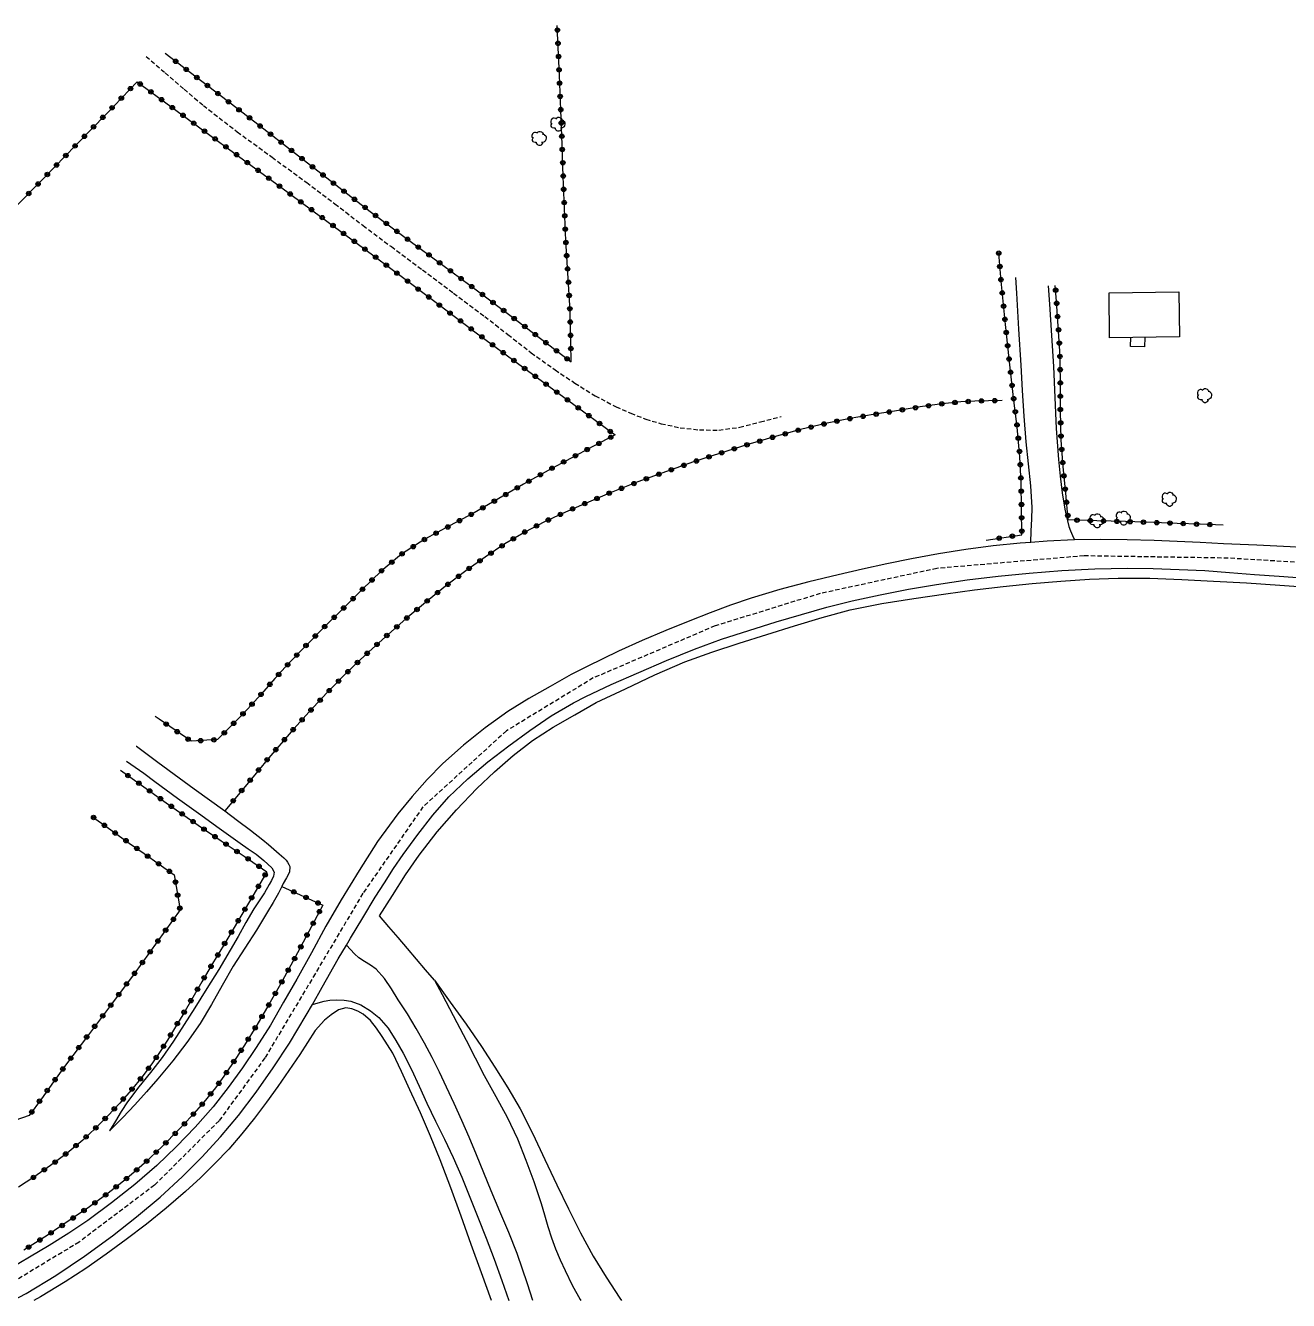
# Model space of a CAD drawing. Header units: millimetres. Extents: x 192000 to 193000, y 104999 to 106000.
# Drawn here: x 192167.6 to 192310.2, y 105000 to 105143.9 of the extents above; entities that cross this region are included whole.
import ezdxf

# ---------------------------------------------------------------- set-up
doc = ezdxf.new("R2010")
doc.units = ezdxf.units.MM
doc.linetypes.add('DASHED', pattern=[0.75, 0.5, -0.25])
doc.layers.get('0').update_dxf_attribs({"linetype": 'CONTINUOUS'})
for name, color, linetype in [('W0001', 6, 'DASHED'), ('W0008', 7, 'CONTINUOUS'), ('W0017', 7, 'CONTINUOUS'), ('W0070', 7, 'DASHED'), ('W0071', 7, 'CONTINUOUS'), ('W0104', 1, 'CONTINUOUS'), ('W0105', 7, 'CONTINUOUS'), ('W0211', 2, 'CONTINUOUS'), ('W0214', 2, 'CONTINUOUS'), ('W0300', 7, 'CONTINUOUS'), ('W0323', 7, 'CONTINUOUS'), ('W0330', 7, 'CONTINUOUS')]:
    doc.layers.add(name, color=color, linetype=linetype)

# ---------------------------------------------------------------- blocks, each defined once
blk = doc.blocks.new('T300')
for p, q in [((-0.8, 0.51), (-0.86, 0.34)), ((-0.86, 0.34), (-0.86, 0.17)), ((-0.86, 0.17), (-0.74, 0.06)), ((-0.69, 0.63), (-0.8, 0.51)), ((-0.8, -0.06), (-0.74, 0.06)), ((-0.74, 0.06), (-0.69, 0.11)), ((-0.57, 0.69), (-0.69, 0.63)), ((-0.46, 0.69), (-0.57, 0.69)), ((-0.29, 0.63), (-0.46, 0.69)), ((-0.29, 0.63), (-0.17, 0.74)), ((-0.23, 0.57), (-0.29, 0.63)), ((-0.17, 0.74), (-0.06, 0.8)), ((-0.06, 0.8), (0.06, 0.8)), ((0.06, 0.8), (0.23, 0.74)), ((0.23, 0.74), (0.34, 0.63)), ((0.34, 0.63), (0.4, 0.51)), ((0.46, 0.46), (0.34, 0.46)), ((0.4, 0.51), (0.4, 0.46)), ((0.57, 0.4), (0.46, 0.46)), ((0.57, 0.4), (0.69, 0.29)), ((0.69, 0.29), (0.74, 0.17)), ((0.74, 0.06), (0.69, -0.17)), ((0.74, 0.17), (0.74, 0.06)), ((-0.8, -0.17), (-0.8, -0.06)), ((-0.8, -0.23), (-0.8, -0.17)), ((-0.74, -0.34), (-0.8, -0.23)), ((-0.69, -0.4), (-0.74, -0.34)), ((-0.51, -0.46), (-0.69, -0.4)), ((-0.4, -0.46), (-0.51, -0.46)), ((-0.4, -0.46), (-0.34, -0.46)), ((-0.34, -0.46), (-0.34, -0.4)), ((-0.34, -0.51), (-0.34, -0.46)), ((-0.29, -0.63), (-0.34, -0.51)), ((-0.17, -0.74), (-0.29, -0.63)), ((-0.06, -0.8), (-0.17, -0.74)), ((0.06, -0.8), (-0.06, -0.8)), ((0.17, -0.74), (0.06, -0.8)), ((0.23, -0.69), (0.17, -0.74)), ((0.29, -0.46), (0.23, -0.46)), ((0.29, -0.63), (0.23, -0.69)), ((0.46, -0.4), (0.29, -0.46)), ((0.34, -0.51), (0.29, -0.63)), ((0.34, -0.51), (0.34, -0.46)), ((0.57, -0.34), (0.46, -0.4)), ((0.63, -0.29), (0.57, -0.34)), ((0.69, -0.17), (0.63, -0.29))]:
    blk.add_line(p, q)
blk = doc.blocks.new('t323o')
at = {"color": 0, "linetype": 'Continuous'}
for radius in [0.25, 0.15]:
    blk.add_circle((0, 0), radius, dxfattribs=at)

msp = doc.modelspace()

# ---------------------------------------------------------------- linework, layer by layer
at = {"layer": 'W0001'}
msp.add_lwpolyline([(192324.36, 105082.55), (192303.38, 105083.81), (192287.11, 105084.07), (192270.51, 105082.65), (192257.33, 105079.82), (192245.45, 105076.16), (192231.7, 105070.28), (192221.89, 105064.31), (192212.46, 105055.72), (192205.69, 105045.97), (192200.29, 105036.88), (192194.62, 105027.38), (192189.45, 105020.29), (192182.16, 105013.02), (192173.64, 105006.59), (192164.99, 105001.36), (192162.03, 105000)], dxfattribs=at)
at = {"layer": 'W0008'}
for points in [[(192302.85, 105085.44), (192300.24, 105085.57), (192297.63, 105085.7), (192295.02, 105085.8), (192292, 105085.88), (192288.99, 105085.92), (192286.02, 105085.88), (192285.98, 105085.88), (192282.94, 105085.73), (192281.11, 105085.59), (192279.9, 105085.5), (192276.87, 105085.19), (192273.77, 105084.79), (192270.69, 105084.29), (192267.62, 105083.74), (192264.85, 105083.18), (192262.09, 105082.58), (192259.34, 105081.93), (192256.04, 105081.13), (192252.76, 105080.27), (192249.51, 105079.29), (192247.19, 105078.49), (192244.88, 105077.63), (192242.59, 105076.73), (192239.89, 105075.64), (192237.21, 105074.51), (192234.56, 105073.31), (192232.77, 105072.45), (192231, 105071.56), (192229.22, 105070.68)], [(192324.77, 105084.05), (192321.22, 105084.33), (192317.67, 105084.6), (192314.13, 105084.85), (192310.37, 105085.07), (192306.61, 105085.26), (192302.85, 105085.44)], [(192233.71, 105069.53), (192236.84, 105070.9), (192239.97, 105072.27), (192243.14, 105073.55), (192246.18, 105074.65), (192249.25, 105075.66), (192252.34, 105076.62), (192255.2, 105077.46), (192258.07, 105078.26), (192260.95, 105078.98), (192264.11, 105079.68), (192267.28, 105080.3), (192270.46, 105080.85), (192273.93, 105081.35), (192277.42, 105081.77), (192280.92, 105082.11), (192284.61, 105082.4), (192288.32, 105082.61), (192292.02, 105082.69), (192294.93, 105082.65), (192297.84, 105082.52), (192300.74, 105082.4), (192303.55, 105082.19), (192306.35, 105081.97), (192309.15, 105081.76), (192315.3, 105081.31)], [(192229.22, 105070.68), (192226.82, 105069.32), (192224.41, 105067.95), (192222.07, 105066.49), (192219.51, 105064.67), (192217.04, 105062.71), (192214.7, 105060.62), (192212.93, 105058.81), (192211.25, 105056.91), (192209.64, 105054.96), (192207.35, 105051.82), (192205.25, 105048.55), (192203.22, 105045.22), (192201.52, 105042.26), (192199.89, 105039.26), (192198.23, 105036.28), (192196.74, 105033.68), (192195.24, 105031.1), (192193.65, 105028.57), (192192.11, 105026.27), (192190.48, 105024.03), (192188.77, 105021.86), (192186.76, 105019.56), (192184.63, 105017.37), (192182.42, 105015.26), (192179.92, 105013.08), (192177.32, 105011.01), (192174.63, 105009.05), (192172.48, 105007.6), (192170.28, 105006.22), (192168.06, 105004.89), (192166, 105003.7)], [(192207.06, 105045.54), (192208.11, 105047.15), (192209.16, 105048.77), (192210.25, 105050.36), (192211.88, 105052.6), (192213.58, 105054.79), (192215.4, 105056.86), (192217.54, 105058.91), (192219.81, 105060.82), (192222.16, 105062.63), (192224.52, 105064.37), (192226.95, 105066), (192229.47, 105067.49), (192230.87, 105068.2), (192232.29, 105068.87), (192233.71, 105069.53)], [(192166.15, 105000), (192167.66, 105000.79), (192171.01, 105002.81), (192174.26, 105005), (192177.42, 105007.31), (192180.14, 105009.43), (192182.79, 105011.66), (192185.33, 105013.99), (192187.52, 105016.2), (192189.62, 105018.49), (192191.63, 105020.87), (192193.65, 105023.53), (192195.56, 105026.27), (192197.39, 105029.07), (192199.29, 105032.2), (192199.98, 105033.41), (192201.09, 105035.38), (192202.9, 105038.56), (192203.83, 105040.13), (192204.28, 105040.89), (192205.67, 105043.22), (192207.06, 105045.54)]]:
    msp.add_lwpolyline(points, dxfattribs=at)
at = {"layer": 'W0017'}
for points in [[(192281.11, 105085.59), (192281.16, 105086.9), (192281.22, 105088.2), (192281.24, 105089.51), (192281.1, 105091.99), (192280.83, 105094.46), (192280.57, 105096.94), (192280.36, 105099.83), (192280.18, 105102.72), (192280, 105105.6), (192279.75, 105109.65), (192279.52, 105113.71), (192279.42, 105115.49)], [(192283.08, 105114.57), (192283.21, 105112.49), (192283.45, 105108.96), (192283.66, 105105.43), (192283.82, 105101.94), (192283.97, 105098.44), (192284.23, 105094.95), (192284.41, 105093.07), (192284.64, 105091.19), (192284.95, 105089.33), (192285.09, 105088.68), (192285.23, 105088.03), (192285.41, 105087.39), (192285.6, 105086.88), (192285.81, 105086.38), (192286.02, 105085.88)]]:
    msp.add_lwpolyline(points, dxfattribs=at)
at = {"layer": 'W0070'}
msp.add_lwpolyline([(192181.2, 105140.46), (192183.35, 105138.6), (192185.5, 105136.74), (192187.68, 105134.91), (192191.51, 105131.94), (192195.43, 105129.08), (192199.34, 105126.21), (192202.53, 105123.8), (192205.71, 105121.38), (192208.9, 105118.98), (192212.42, 105116.35), (192215.93, 105113.73), (192219.45, 105111.1), (192222.07, 105109.05), (192224.7, 105107), (192227.39, 105105.06), (192229.63, 105103.57), (192231.91, 105102.14), (192234.27, 105100.9), (192235.93, 105100.16), (192237.64, 105099.51), (192239.37, 105098.99), (192241.51, 105098.54), (192243.7, 105098.29), (192245.88, 105098.26), (192248.23, 105098.59), (192250.57, 105099.19), (192252.91, 105099.8)], dxfattribs=at)
at = {"layer": 'W0071'}
for points in [[(192224.88, 105000), (192224.29, 105001.89), (192223.1, 105005.29), (192222.16, 105007.68), (192221.16, 105010.04), (192220.17, 105012.4), (192219.35, 105014.42), (192218.53, 105016.43), (192217.69, 105018.43), (192216.86, 105020.33), (192216.01, 105022.23), (192215.13, 105024.1), (192214.33, 105025.77), (192213.51, 105027.42), (192212.64, 105029.05), (192211.7, 105030.71), (192210.72, 105032.35), (192209.68, 105033.96), (192208.91, 105035.17), (192208.11, 105036.37), (192207.17, 105037.41), (192206.54, 105037.85), (192205.87, 105038.26), (192205.24, 105038.7), (192204.75, 105039.15), (192204.29, 105039.64), (192203.83, 105040.13)], [(192199.98, 105033.41), (192200.64, 105033.6), (192201.3, 105033.79), (192201.97, 105033.92), (192202.76, 105033.96), (192203.56, 105033.92), (192204.33, 105033.79), (192205.46, 105033.37), (192206.53, 105032.71), (192207.48, 105031.95), (192208.55, 105030.76), (192209.42, 105029.37), (192210.23, 105027.93), (192211.19, 105026.09), (192212.03, 105024.18), (192212.89, 105022.28), (192213.89, 105020.25), (192214.91, 105018.21), (192215.88, 105016.16), (192216.85, 105013.93), (192217.77, 105011.68), (192218.67, 105009.41), (192219.6, 105007.04), (192220.51, 105004.66), (192221.38, 105002.27), (192222.17, 105000)]]:
    msp.add_lwpolyline(points, dxfattribs=at)
at = {"layer": 'W0104'}
msp.add_lwpolyline([(192297.89, 105108.78), (192290, 105108.68), (192289.94, 105113.77), (192297.83, 105113.87), (192297.89, 105108.78)], close=True, dxfattribs=at)
at = {"layer": 'W0105'}
msp.add_lwpolyline([(192293.96, 105108.73), (192293.95, 105107.67), (192292.37, 105107.69), (192292.38, 105108.71)], dxfattribs=at)
at = {"layer": 'W0211'}
for points in [[(192178.99, 105060.88), (192180.94, 105059.53)], [(192180.94, 105059.53), (192182.21, 105058.6), (192183.48, 105057.66), (192184.76, 105056.72), (192187.11, 105055.02), (192189.47, 105053.34), (192191.83, 105051.65), (192192.74, 105051.01), (192193.65, 105050.38), (192194.5, 105049.66), (192194.97, 105049.26), (192195.42, 105048.83), (192195.66, 105048.36), (192195.59, 105047.91), (192195.36, 105047.43), (192195.11, 105046.96), (192194.59, 105046.01), (192193.98, 105045.11), (192193.38, 105044.2), (192192.48, 105042.66), (192191.6, 105041.1), (192190.71, 105039.55), (192189.41, 105037.37), (192188.08, 105035.21), (192186.72, 105033.06), (192185.51, 105031.16), (192184.29, 105029.27), (192183.01, 105027.42), (192181.71, 105025.75), (192180.37, 105024.11), (192179.11, 105022.42), (192178.41, 105021.35), (192177.74, 105020.25), (192177.07, 105019.16)], [(192213.78, 105036.15), (192214.62, 105034.56), (192215.45, 105032.97), (192216.29, 105031.37), (192217.33, 105029.39), (192218.36, 105027.41), (192219.39, 105025.42), (192220.68, 105023.05), (192221.96, 105020.68), (192223.13, 105018.26), (192224.1, 105015.86), (192224.98, 105013.42), (192225.8, 105010.96), (192226.19, 105009.66), (192226.56, 105008.36), (192226.98, 105007.07), (192227.45, 105005.82), (192227.96, 105004.59), (192228.51, 105003.38), (192229.33, 105001.73), (192230.21, 105000.12), (192230.28, 105000)]]:
    msp.add_lwpolyline(points, dxfattribs=at)
at = {"layer": 'W0214'}
for points in [[(192180.1, 105062.6), (192180.14, 105062.57), (192182.53, 105060.78), (192184.93, 105059), (192186.65, 105057.75), (192188.37, 105056.51), (192190.09, 105055.27)], [(192190.09, 105055.27), (192191.54, 105054.19), (192192.98, 105053.11), (192194.39, 105052), (192195.02, 105051.49), (192195.64, 105050.96), (192196.24, 105050.43), (192196.51, 105050.2), (192196.77, 105049.97), (192197.01, 105049.72), (192197.18, 105049.49), (192197.34, 105049.24), (192197.44, 105048.99), (192197.39, 105048.36), (192197.05, 105047.71), (192196.68, 105047.06), (192196.53, 105046.75), (192196.14, 105045.99), (192195.54, 105044.93), (192194.93, 105043.89), (192193.66, 105041.82), (192192.34, 105039.79), (192191.04, 105037.73), (192189.81, 105035.58), (192188.61, 105033.4), (192187.32, 105031.29), (192185.82, 105029.14), (192184.21, 105027.06), (192182.54, 105025.03), (192181.26, 105023.55), (192179.94, 105022.09), (192178.59, 105020.67), (192178.09, 105020.16), (192177.58, 105019.66), (192177.07, 105019.16)]]:
    msp.add_lwpolyline(points, dxfattribs=at)
at = {"layer": 'W0323'}
for points in [[(192229.2, 105105.97), (192229.16, 105108.09), (192229.11, 105110.22), (192229.04, 105112.34), (192228.91, 105114.79), (192228.75, 105117.24), (192228.6, 105119.69), (192228.44, 105123.29), (192228.31, 105126.88), (192228.18, 105130.48), (192228.03, 105134.41), (192227.87, 105138.33), (192227.7, 105142.26), (192227.63, 105143.95)], [(192183.36, 105140.81), (192186.86, 105138.14), (192190.35, 105135.47), (192193.84, 105132.79), (192198.06, 105129.5), (192202.28, 105126.21), (192206.52, 105122.95), (192210.6, 105119.91), (192214.7, 105116.9), (192218.78, 105113.88), (192222.26, 105111.25), (192225.73, 105108.61), (192229.2, 105105.97)], [(192166.58, 105123.57), (192169.74, 105126.79), (192173.23, 105130.39), (192176.72, 105133.99), (192180.2, 105137.59), (192184.02, 105134.79), (192187.84, 105131.99), (192191.66, 105129.19), (192196.37, 105125.74), (192201.07, 105122.28), (192205.77, 105118.81), (192210.01, 105115.63), (192214.25, 105112.44), (192218.49, 105109.26), (192223.71, 105105.4), (192228.94, 105101.56), (192234.17, 105097.72)], [(192276.05, 105085.84), (192280.1, 105086.46), (192280.05, 105089.39), (192280.01, 105092.32), (192279.88, 105095.25), (192279.57, 105098.6), (192279.16, 105101.95), (192278.76, 105105.29), (192278.24, 105110.19), (192277.75, 105115.1), (192277.48, 105118.24)], [(192302.82, 105087.54), (192300.21, 105087.64), (192297.61, 105087.74), (192295.01, 105087.83), (192291.78, 105087.94), (192288.55, 105088.03), (192285.33, 105088.13), (192285.04, 105091.13), (192284.74, 105094.13), (192284.52, 105097.14), (192284.44, 105100.48), (192284.44, 105103.82), (192284.38, 105107.16), (192284.21, 105109.99), (192284.01, 105112.81), (192283.87, 105114.58)], [(192277.88, 105101.6), (192276.33, 105101.57), (192274.77, 105101.54), (192273.21, 105101.46), (192270.78, 105101.2), (192268.36, 105100.84), (192265.94, 105100.44), (192263.32, 105100.02), (192260.71, 105099.57), (192258.12, 105099.05), (192255.11, 105098.32), (192252.13, 105097.5), (192249.16, 105096.63), (192246.08, 105095.68), (192243.01, 105094.67), (192239.97, 105093.6), (192236.74, 105092.41), (192233.54, 105091.15), (192230.37, 105089.81), (192228.23, 105088.86), (192226.1, 105087.88), (192224.03, 105086.8), (192221.73, 105085.43), (192219.5, 105083.94), (192217.32, 105082.39), (192215.01, 105080.64), (192212.75, 105078.82), (192210.53, 105076.95), (192208.23, 105074.94), (192205.97, 105072.88), (192203.77, 105070.77), (192201.66, 105068.63), (192199.6, 105066.43), (192197.59, 105064.2), (192195.05, 105061.26), (192192.57, 105058.26), (192190.09, 105055.27)], [(192234.17, 105097.72), (192231.64, 105096.4), (192229.11, 105095.07), (192226.6, 105093.72), (192223.81, 105092.15), (192221.04, 105090.54), (192218.27, 105088.93), (192215.47, 105087.44), (192212.67, 105085.94), (192210.03, 105084.25), (192207.75, 105082.35), (192205.61, 105080.27), (192203.49, 105078.16), (192201.4, 105076.11), (192199.35, 105074.04), (192197.33, 105071.94), (192195.76, 105070.22), (192194.23, 105068.48), (192192.66, 105066.77), (192191.54, 105065.61), (192190.41, 105064.47), (192189.28, 105063.32), (192186.29, 105063.13), (192184.49, 105064.38), (192182.7, 105065.63), (192182.25, 105065.94)], [(192178.32, 105059.86), (192180.42, 105058.37), (192183.75, 105056), (192187.1, 105053.66), (192189.68, 105051.9), (192192.27, 105050.16), (192194.86, 105048.41), (192193.63, 105046.31), (192192.4, 105044.22), (192191.16, 105042.12), (192189.94, 105040.07), (192188.72, 105038.03), (192187.5, 105035.98), (192186.47, 105034.21), (192185.46, 105032.45), (192184.41, 105030.7), (192183.61, 105029.4), (192182.8, 105028.1), (192181.95, 105026.83), (192180.77, 105025.27), (192179.53, 105023.76), (192178.23, 105022.29), (192176.89, 105020.85), (192175.5, 105019.46), (192174.05, 105018.12), (192172.28, 105016.65), (192170.43, 105015.25), (192168.54, 105013.93), (192166.81, 105012.8)], [(192175.01, 105054.73), (192176.97, 105053.31), (192179.3, 105051.65), (192180.99, 105050.45), (192182.69, 105049.26), (192184.39, 105048.07), (192185.05, 105044.09), (192183.33, 105041.69), (192181.61, 105039.28), (192179.87, 105036.89), (192177.3, 105033.44), (192174.69, 105030.01), (192172.11, 105026.56), (192170.74, 105024.67), (192169.38, 105022.78), (192168.01, 105020.89), (192165.52, 105020.01)], [(192196.53, 105046.75), (192201.16, 105044.64)], [(192201.16, 105044.64), (192199.59, 105041.66), (192198.02, 105038.67), (192196.4, 105035.71), (192195.08, 105033.4), (192193.73, 105031.1), (192192.32, 105028.83), (192191.27, 105027.2), (192190.19, 105025.58), (192189.05, 105024.01), (192187.73, 105022.39), (192186.35, 105020.82), (192184.92, 105019.29), (192183.02, 105017.37), (192181.04, 105015.52), (192178.99, 105013.75), (192176.93, 105012.13), (192174.8, 105010.58), (192172.65, 105009.09), (192170.05, 105007.35), (192167.4, 105005.68)]]:
    msp.add_lwpolyline(points, dxfattribs=at)
at = {"layer": 'W0330'}
for points in [[(192232.04, 105067.5), (192235.35, 105069.07), (192238.66, 105070.64), (192242.02, 105072.09), (192245.08, 105073.2), (192248.18, 105074.21), (192251.3, 105075.19), (192254.42, 105076.17), (192257.55, 105077.12), (192260.71, 105077.96), (192264.28, 105078.69), (192267.88, 105079.27), (192271.5, 105079.79), (192274.74, 105080.23), (192277.99, 105080.6), (192281.24, 105080.93), (192284.48, 105081.21), (192287.73, 105081.43), (192290.98, 105081.56), (192294.56, 105081.54), (192298.14, 105081.4), (192301.72, 105081.22), (192305.46, 105081.02), (192309.21, 105080.77), (192312.95, 105080.51)], [(192213.78, 105036.15), (192212.77, 105037.35), (192211.75, 105038.55), (192210.73, 105039.75), (192209.68, 105040.97), (192208.62, 105042.2), (192207.56, 105043.42), (192209.02, 105045.74), (192210.48, 105048.05), (192212.03, 105050.29), (192214.07, 105052.9), (192216.24, 105055.41), (192218.54, 105057.79), (192220.55, 105059.7), (192222.65, 105061.52), (192224.84, 105063.22), (192227.18, 105064.73), (192229.61, 105066.12), (192232.04, 105067.5)], [(192213.78, 105036.15), (192215.56, 105033.67), (192217.34, 105031.18), (192219.07, 105028.66), (192220.58, 105026.35), (192222.05, 105024.02), (192223.43, 105021.64), (192224.88, 105018.81), (192226.22, 105015.92), (192227.58, 105013.04), (192228.91, 105010.34), (192230.25, 105007.65), (192231.69, 105005.01), (192233.15, 105002.62), (192234.69, 105000.28), (192234.88, 105000)], [(192220.2, 105000), (192219.07, 105003.13), (192217.91, 105006.33), (192216.77, 105009.53), (192215.62, 105012.72), (192214.42, 105015.88), (192213.33, 105018.55), (192212.2, 105021.19), (192211, 105023.8), (192210.05, 105025.87), (192209.05, 105027.91), (192207.87, 105029.82), (192207.22, 105030.74), (192206.53, 105031.63), (192205.71, 105032.33), (192205.1, 105032.67), (192204.43, 105032.94), (192203.77, 105033.05), (192202.93, 105032.81), (192202.11, 105032.26), (192201.35, 105031.64), (192200.3, 105030.49), (192199.43, 105029.13), (192198.57, 105027.77), (192197.33, 105025.97), (192196.09, 105024.17), (192194.81, 105022.4), (192193.44, 105020.59), (192192.03, 105018.81), (192190.55, 105017.1), (192188.98, 105015.45), (192187.34, 105013.86), (192185.67, 105012.31), (192183.49, 105010.43), (192181.25, 105008.62), (192178.96, 105006.88), (192176.71, 105005.23), (192174.42, 105003.63), (192172.08, 105002.11), (192169.3, 105000.43), (192168.53, 105000)]]:
    msp.add_lwpolyline(points, dxfattribs=at)

# ---------------------------------------------------------------- block references
at = {"layer": 'W0300'}
for p in [(192227.76, 105132.8), (192225.64, 105131.19), (192300.78, 105102.16), (192296.78, 105090.45), (192291.6, 105088.33), (192288.61, 105088.02)]:
    msp.add_blockref('T300', p, dxfattribs=at)
at = {"layer": 'W0323'}
for p, rotation in [((192227.65, 105143.43), 92.45721896403754), ((192227.72, 105141.93), 92.39262299225491), ((192184.55, 105139.9), 322.5909925605374), ((192185.74, 105138.99), 322.5909925605374), ((192227.78, 105140.44), 92.39262299225491), ((192186.94, 105138.08), 322.5830803895607), ((192227.84, 105138.94), 92.39262299225491), ((192179.45, 105136.82), 45.94608284194491), ((192180.54, 105137.34), 323.7520164036308), ((192181.75, 105136.46), 323.7520164036308), ((192188.13, 105137.17), 322.5830803895607), ((192189.32, 105136.26), 322.5830803895607), ((192227.9, 105137.44), 92.33373777011963), ((192177.37, 105134.66), 45.94608284194491), ((192178.41, 105135.74), 45.94608284194491), ((192182.96, 105135.57), 323.7520164036308), ((192184.17, 105134.68), 323.7689273317765), ((192190.51, 105135.34), 322.4790419737745), ((192227.96, 105135.94), 92.33373777011963), ((192176.32, 105133.58), 45.95403290105543), ((192185.38, 105133.8), 323.7689273317765), ((192191.7, 105134.43), 322.4790419737745), ((192192.89, 105133.52), 322.4790419737745), ((192228.03, 105134.44), 92.33373777011963), ((192175.28, 105132.51), 45.95403290105543), ((192186.59, 105132.91), 323.7689273317765), ((192187.8, 105132.02), 323.7689273317765), ((192194.08, 105132.6), 322.1381687870947), ((192228.09, 105132.94), 92.29061004273184), ((192173.19, 105130.35), 45.84906372095551), ((192174.24, 105131.43), 45.95403290105543), ((192189.01, 105131.14), 323.7253491935669), ((192195.26, 105131.68), 322.1381687870947), ((192196.45, 105130.76), 322.1381687870947), ((192228.15, 105131.44), 92.29061004273184), ((192172.15, 105129.27), 45.84906372095551), ((192190.22, 105130.25), 323.7253491935669), ((192191.43, 105129.36), 323.7253491935669), ((192197.63, 105129.84), 322.1381687870947), ((192198.81, 105128.92), 322.0094458848989), ((192228.2, 105129.94), 92.05393084164453), ((192171.1, 105128.2), 45.84906372095551), ((192192.64, 105128.47), 323.7345568790698), ((192193.85, 105127.59), 323.7345568790698), ((192200, 105127.99), 322.0094458848989), ((192228.26, 105128.45), 92.05393084164453), ((192169.01, 105126.05), 45.5564264806567), ((192170.06, 105127.12), 45.84906372095551), ((192195.06, 105126.7), 323.7345568790698), ((192201.18, 105127.07), 322.0094458848989), ((192202.36, 105126.15), 322.4594931749812), ((192228.31, 105126.95), 92.05393084164453), ((192167.96, 105124.98), 45.5564264806567), ((192196.27, 105125.81), 323.7345568790698), ((192197.48, 105124.92), 323.6913075357584), ((192203.55, 105125.23), 322.4594931749812), ((192228.36, 105125.45), 92.02211359664932), ((192198.68, 105124.03), 323.6913075357584), ((192199.89, 105123.15), 323.6913075357584), ((192204.74, 105124.32), 322.4594931749812), ((192205.93, 105123.41), 322.4594931749812), ((192228.42, 105123.95), 92.02211359664932), ((192201.1, 105122.26), 323.5166997398542), ((192207.12, 105122.5), 323.3148831939587), ((192228.48, 105122.45), 92.51652605467596), ((192202.31, 105121.37), 323.5166997398542), ((192203.51, 105120.47), 323.5166997398542), ((192208.33, 105121.6), 323.3148831939587), ((192209.53, 105120.71), 323.3148831939587), ((192228.54, 105120.95), 92.51652605467596), ((192204.72, 105119.58), 323.5166997398542), ((192210.73, 105119.81), 323.7249638121399), ((192211.94, 105118.93), 323.7249638121399), ((192228.61, 105119.45), 93.45552493901982), ((192205.92, 105118.69), 323.1798044963254), ((192207.13, 105117.79), 323.1798044963254), ((192213.15, 105118.04), 323.7249638121399), ((192228.7, 105117.96), 93.45552493901982), ((192277.48, 105118.24), 94.93449759243185), ((192208.33, 105116.89), 323.1798044963254), ((192209.53, 105115.99), 323.1798044963254), ((192214.36, 105117.15), 323.7249638121399), ((192215.57, 105116.26), 323.4838867899975), ((192228.8, 105116.46), 93.80631391279259), ((192277.61, 105116.74), 94.93449759243185), ((192210.73, 105115.09), 323.0026009242906), ((192216.77, 105115.37), 323.4838867899975), ((192228.9, 105114.96), 93.80631391279259), ((192277.73, 105115.25), 94.93449759243185), ((192211.92, 105114.19), 323.0026009242906), ((192213.12, 105113.29), 323.0026009242906), ((192217.98, 105114.47), 323.4838867899975), ((192219.18, 105113.58), 322.9409039899451), ((192228.98, 105113.46), 93.10476284165804), ((192277.88, 105113.75), 95.71637580038212), ((192283.91, 105114.07), 94.2296734481252), ((192214.32, 105112.38), 323.1646790659995), ((192220.38, 105112.67), 322.9409039899451), ((192221.58, 105111.77), 322.9409039899451), ((192229.05, 105111.97), 91.88848425766389), ((192278.03, 105112.26), 95.71637580038212), ((192284.02, 105112.58), 94.22967344857139), ((192215.52, 105111.48), 323.1646790659995), ((192216.72, 105110.59), 323.1646790659995), ((192222.77, 105110.86), 322.7229177453892), ((192229.1, 105110.47), 91.88848425766389), ((192278.18, 105110.77), 95.71637580038212), ((192284.13, 105111.08), 94.22967344857139), ((192217.92, 105109.69), 323.1646790659995), ((192219.13, 105108.79), 323.5168721316932), ((192223.97, 105109.96), 322.7229177453892), ((192225.16, 105109.05), 322.7229177453892), ((192229.14, 105108.97), 91.2400914334353), ((192278.33, 105109.28), 96.04368420920935), ((192284.24, 105109.59), 93.27856555219073), ((192220.33, 105107.9), 323.5168721316932), ((192226.35, 105108.14), 322.725414773738), ((192229.17, 105107.47), 91.26763758866264), ((192278.49, 105107.79), 96.04368420920935), ((192284.32, 105108.09), 93.27856555219073), ((192221.54, 105107.01), 323.5168721316932), ((192222.74, 105106.12), 323.5168721316932), ((192227.55, 105107.23), 322.725414773738), ((192228.74, 105106.32), 322.725414773738), ((192278.65, 105106.29), 96.04368420920935), ((192284.39, 105106.59), 91.09807754547067), ((192223.95, 105105.22), 323.7058134629132), ((192278.82, 105104.8), 96.83601906481707), ((192284.42, 105105.09), 91.09807754547067), ((192225.16, 105104.34), 323.7058134629132), ((192226.37, 105103.45), 323.7058134629132), ((192278.99, 105103.31), 96.83601906481707), ((192284.44, 105103.59), 89.9828558416549), ((192227.58, 105102.56), 323.7058134629132), ((192228.79, 105101.67), 323.7058134629132), ((192279.17, 105101.82), 97.0743998529067), ((192284.44, 105102.09), 89.9828558416549), ((192230, 105100.78), 323.7058134630653), ((192265.12, 105100.31), 189.1030945770216), ((192266.6, 105100.55), 189.3239361599774), ((192268.08, 105100.79), 189.3239361599774), ((192269.56, 105101.02), 188.6625941227774), ((192271.05, 105101.23), 186.10468487719), ((192272.54, 105101.39), 186.10468487719), ((192274.04, 105101.5), 182.8348388586344), ((192275.53, 105101.56), 181.1751332374805), ((192277.03, 105101.59), 181.1758867991121), ((192279.36, 105100.34), 97.0743998529067), ((192284.44, 105100.59), 89.9828558416549), ((192231.2, 105099.9), 323.7058134630653), ((192232.41, 105099.01), 323.7058134630653), ((192257.75, 105098.96), 193.5462020614506), ((192259.21, 105099.27), 191.3354161400613), ((192260.68, 105099.56), 191.3354161400613), ((192262.16, 105099.82), 189.8037243393288), ((192263.64, 105100.07), 189.1030945770216), ((192279.54, 105098.85), 97.0743998529067), ((192284.47, 105099.09), 91.47628006387077), ((192233.62, 105098.12), 323.7058134630653), ((192233.67, 105097.46), 207.6510544764782), ((192251.94, 105097.45), 196.372816522562), ((192253.38, 105097.85), 195.3704475622528), ((192254.83, 105098.25), 195.3704475622528), ((192256.29, 105098.61), 193.5462020614506), ((192279.69, 105097.36), 95.2853720664123), ((192284.51, 105097.59), 91.47628006387077), ((192231.01, 105096.07), 207.6603706496898), ((192232.34, 105096.76), 207.6510544764782), ((192247.63, 105096.16), 197.1718952143623), ((192249.06, 105096.6), 197.1718952143623), ((192250.5, 105097.02), 196.372816522562), ((192279.83, 105095.86), 95.2853720664123), ((192284.6, 105096.09), 94.18445386482654), ((192228.36, 105094.67), 208.2708476603032), ((192229.69, 105095.37), 207.6603706496898), ((192243.35, 105094.78), 198.2610367786041), ((192244.77, 105095.25), 198.2610367786041), ((192246.2, 105095.71), 197.1718952143623), ((192284.71, 105094.6), 94.18445386482654), ((192225.73, 105093.23), 209.4230606240839), ((192227.04, 105093.96), 208.2708476603032), ((192239.1, 105093.28), 200.2635333154556), ((192240.51, 105093.79), 199.2992592402209), ((192241.93, 105094.29), 199.2992592402209), ((192279.92, 105094.36), 92.42501154850271), ((192284.84, 105093.1), 95.53485715297997), ((192223.12, 105091.75), 210.1264186548554), ((192224.42, 105092.49), 209.4230606240839), ((192234.89, 105091.69), 201.4023254677218), ((192236.29, 105092.23), 201.4023254677218), ((192237.69, 105092.76), 200.2635333154556), ((192279.98, 105092.87), 92.42501154850271), ((192284.99, 105091.61), 95.53485715297997), ((192220.53, 105090.24), 210.0555447563368), ((192221.82, 105090.99), 210.1264186548554), ((192232.12, 105090.55), 202.9403651600596), ((192233.5, 105091.14), 202.9403651600596), ((192280.02, 105091.37), 90.89853044377953), ((192285.13, 105090.12), 95.51595452983253), ((192217.92, 105088.75), 208.182004400397), ((192219.23, 105089.49), 210.0555447563368), ((192227.99, 105088.75), 204.9475120771423), ((192229.36, 105089.37), 203.9078908556473), ((192230.74, 105089.97), 202.9403651600596), ((192280.05, 105089.87), 90.89853044377953), ((192215.28, 105087.33), 208.0926843378735), ((192216.6, 105088.04), 208.182004400397), ((192225.29, 105087.45), 207.4083806403247), ((192226.63, 105088.12), 204.9475120771423), ((192280.07, 105088.37), 90.87900027170514), ((192285.28, 105088.63), 95.51595452983253), ((192286.32, 105088.1), 178.296010823503), ((192287.82, 105088.05), 178.296010823503), ((192289.32, 105088.01), 178.3142724896379), ((192290.82, 105087.96), 178.3142724896379), ((192292.32, 105087.92), 178.1541061870813), ((192293.82, 105087.87), 178.1541061870813), ((192295.32, 105087.82), 177.9310291631333), ((192296.82, 105087.77), 177.9310291631333), ((192298.32, 105087.71), 177.8219171974518), ((192299.82, 105087.65), 177.8219171974518), ((192301.32, 105087.6), 177.8210809238986), ((192212.63, 105085.92), 212.6487165220322), ((192213.95, 105086.63), 208.0926843378735), ((192222.67, 105085.99), 210.8902721812753), ((192223.96, 105086.76), 210.8902721812753), ((192277.54, 105086.07), 8.66308019168158), ((192279.02, 105086.29), 8.66308019168158), ((192280.09, 105086.87), 90.87900027170514), ((192210.11, 105084.3), 212.6487165220322), ((192211.37, 105085.11), 212.6487165220322), ((192220.15, 105084.37), 213.6959963111131), ((192221.4, 105085.2), 213.6959963111131), ((192208.95, 105083.35), 219.8426765484008), ((192218.91, 105083.52), 215.4108569082534), ((192207.8, 105082.39), 219.8426765484008), ((192216.49, 105081.76), 217.0874504751075), ((192217.69, 105082.65), 215.4108569082534), ((192205.64, 105080.3), 224.1457120432371), ((192206.72, 105081.34), 224.1457120432371), ((192215.29, 105080.85), 217.0874504751075), ((192204.58, 105079.24), 224.9051170830771), ((192212.95, 105078.98), 218.9405466883898), ((192214.12, 105079.92), 218.9405466883898), ((192202.45, 105077.13), 224.4308093817653), ((192203.52, 105078.18), 224.9051170830771), ((192211.8, 105078.01), 220.1319311236495), ((192201.37, 105076.08), 225.1803929941577), ((192209.52, 105076.06), 221.083564109578), ((192210.65, 105077.05), 220.1319311236495), ((192200.32, 105075.02), 225.1803929941577), ((192208.39, 105075.08), 221.083564109578), ((192198.22, 105072.87), 226.166306521153), ((192199.26, 105073.95), 226.166306521153), ((192206.17, 105073.06), 222.3480843295383), ((192207.28, 105074.07), 222.3480843295383), ((192197.19, 105071.78), 227.7063860706324), ((192205.08, 105072.03), 223.7924151296633), ((192196.18, 105070.68), 227.7063860706324), ((192202.94, 105069.93), 225.4583564577996), ((192204, 105070.99), 223.7924151296633), ((192194.18, 105068.43), 227.5835449615914), ((192195.18, 105069.56), 228.5099303891957), ((192201.89, 105068.86), 225.4583564577996), ((192193.17, 105067.33), 227.5835449615914), ((192200.86, 105067.77), 226.8589000747008), ((192192.15, 105066.23), 226.0077374012588), ((192198.82, 105065.56), 227.8314454519287), ((192199.83, 105066.67), 226.8589000747008), ((192183.48, 105065.08), 145.1689647848728), ((192184.72, 105064.22), 145.1689647844373), ((192191.1, 105065.16), 225.3781012829402), ((192197.81, 105064.45), 227.8314454519287), ((192185.95, 105063.37), 145.1689647844373), ((192187.37, 105063.2), 183.6870840862263), ((192188.87, 105063.3), 183.6870840862263), ((192190.04, 105064.09), 225.35274000892), ((192196.83, 105063.32), 229.184408912083), ((192195.85, 105062.19), 229.184408912083), ((192193.91, 105059.89), 230.4358873201019), ((192194.87, 105061.05), 230.4358873201019), ((192179.16, 105059.26), 324.708323218585), ((192180.39, 105058.4), 324.708323218585), ((192192.96, 105058.74), 230.4358873201019), ((192181.61, 105057.53), 324.5877670022822), ((192192, 105057.58), 230.426501300216), ((192182.83, 105056.66), 324.5877670022822), ((192184.06, 105055.79), 325.0194600809823), ((192191.05, 105056.42), 230.426501300216), ((192175.28, 105054.53), 324.243512705908), ((192185.28, 105054.93), 325.0194600809823), ((192186.51, 105054.07), 325.0194600809823), ((192176.5, 105053.65), 324.243512705908), ((192177.72, 105052.78), 324.4553414447482), ((192187.75, 105053.22), 325.6938178187003), ((192178.94, 105051.91), 324.4553414447482), ((192188.99, 105052.37), 325.6938178187003), ((192190.23, 105051.53), 326.0350370185652), ((192180.16, 105051.04), 324.7545303976662), ((192181.39, 105050.17), 324.91518036612), ((192191.47, 105050.69), 326.0350370185652), ((192192.72, 105049.86), 326.0350370180452), ((192182.62, 105049.31), 324.91518036612), ((192183.84, 105048.45), 324.9151803659868), ((192193.96, 105049.02), 326.0350370180452), ((192184.53, 105047.24), 279.4179503326093), ((192194.65, 105048.05), 239.6180705943571), ((192184.77, 105045.76), 279.4179503326093), ((192193.13, 105045.47), 239.5858264155521), ((192193.89, 105046.76), 239.6180705943571), ((192197.89, 105046.13), 335.535541167604), ((192199.26, 105045.51), 335.535541167604), ((192185.02, 105044.29), 279.4179503326093), ((192192.37, 105044.17), 239.4807011071077), ((192200.62, 105044.88), 335.535541167604), ((192184.29, 105043.03), 234.3744556809058), ((192191.61, 105042.88), 239.4807011071077), ((192200.08, 105042.59), 242.287362493102), ((192200.78, 105043.91), 242.287362493102), ((192183.42, 105041.81), 234.3744556809058), ((192190.85, 105041.59), 239.221559437926), ((192199.38, 105041.26), 242.2952626947803), ((192182.54, 105040.59), 234.3789222969201), ((192190.08, 105040.3), 239.221559437926), ((192198.68, 105039.93), 242.2952626947803), ((192181.67, 105039.37), 234.3789222969201), ((192189.31, 105039.01), 239.0692004845581), ((192197.98, 105038.6), 241.2986614719413), ((192179.91, 105036.94), 234.0567111004224), ((192180.79, 105038.16), 234.0567111004224), ((192188.54, 105037.73), 239.2544728339373), ((192197.26, 105037.29), 241.2986614719413), ((192179.01, 105035.74), 233.260489143571), ((192187.77, 105036.44), 239.2544728339373), ((192196.54, 105035.97), 241.2986614719413), ((192178.12, 105034.54), 233.260489143571), ((192187.01, 105035.14), 239.8468421486336), ((192195.8, 105034.67), 240.2737636030224), ((192177.22, 105033.34), 232.8028686868482), ((192185.51, 105032.55), 239.9967954869123), ((192186.26, 105033.85), 239.9967954869123), ((192195.06, 105033.36), 239.5039687595817), ((192176.31, 105032.14), 232.8028686868482), ((192184.74, 105031.26), 239.176236247361), ((192194.3, 105032.07), 239.5039687595817), ((192174.5, 105029.75), 233.2418677014014), ((192175.4, 105030.95), 232.8028686868482), ((192183.97, 105029.97), 238.5420499408405), ((192193.53, 105030.78), 238.1631132134477), ((192173.6, 105028.55), 233.2418677014014), ((192183.18, 105028.7), 237.9391014855923), ((192191.94, 105028.24), 237.250598184178), ((192192.74, 105029.51), 238.1631132134477), ((192172.7, 105027.35), 233.2418677014014), ((192182.36, 105027.44), 235.9565800696801), ((192191.12, 105026.98), 236.2690419731359), ((192171.81, 105026.14), 233.9509448853499), ((192181.49, 105026.22), 233.0480251649539), ((192190.29, 105025.73), 236.2690419731359), ((192170.93, 105024.93), 233.9509448853499), ((192179.62, 105023.87), 230.5541151871967), ((192180.57, 105025.03), 230.5541151871967), ((192189.42, 105024.52), 234.0399516219112), ((192169.17, 105022.5), 234.1966558916479), ((192170.05, 105023.71), 234.2110265406818), ((192178.63, 105022.75), 228.6073511696154), ((192188.5, 105023.33), 231.0191503942216), ((192168.3, 105021.28), 234.1966558916479), ((192177.62, 105021.64), 226.9763526798569), ((192186.55, 105021.05), 228.6028993288712), ((192187.55, 105022.17), 228.6028993288712), ((192175.53, 105019.49), 225.0616746577475), ((192176.59, 105020.55), 225.0616746577475), ((192185.54, 105019.94), 226.9175394785797), ((192174.43, 105018.47), 222.6912693300252), ((192184.5, 105018.86), 225.239479397808), ((192173.29, 105017.49), 219.7801472635569), ((192182.36, 105016.76), 223.0559809747776), ((192183.44, 105017.8), 225.239479397808), ((192170.94, 105015.63), 217.0383704370708), ((192172.13, 105016.54), 217.0383704370708), ((192181.27, 105015.73), 223.0559809747776), ((192168.49, 105013.9), 213.105279983846), ((192169.72, 105014.76), 214.9006038077636), ((192179, 105013.76), 220.7895931903235), ((192180.14, 105014.74), 220.7895931903235), ((192177.83, 105012.83), 218.2296627150317), ((192175.43, 105011.03), 216.0273733849868), ((192176.64, 105011.92), 216.0273733849868), ((192174.2, 105010.16), 214.7075830151165), ((192171.73, 105008.47), 213.7764327961457), ((192172.97, 105009.31), 214.7075830151165), ((192169.22, 105006.83), 212.2072100750776), ((192170.48, 105007.64), 213.7764327961457), ((192167.95, 105006.03), 212.2072100750776)]:
    msp.add_blockref('t323o', p, dxfattribs=dict(at, rotation=rotation))

doc.saveas('drawing.dxf')
